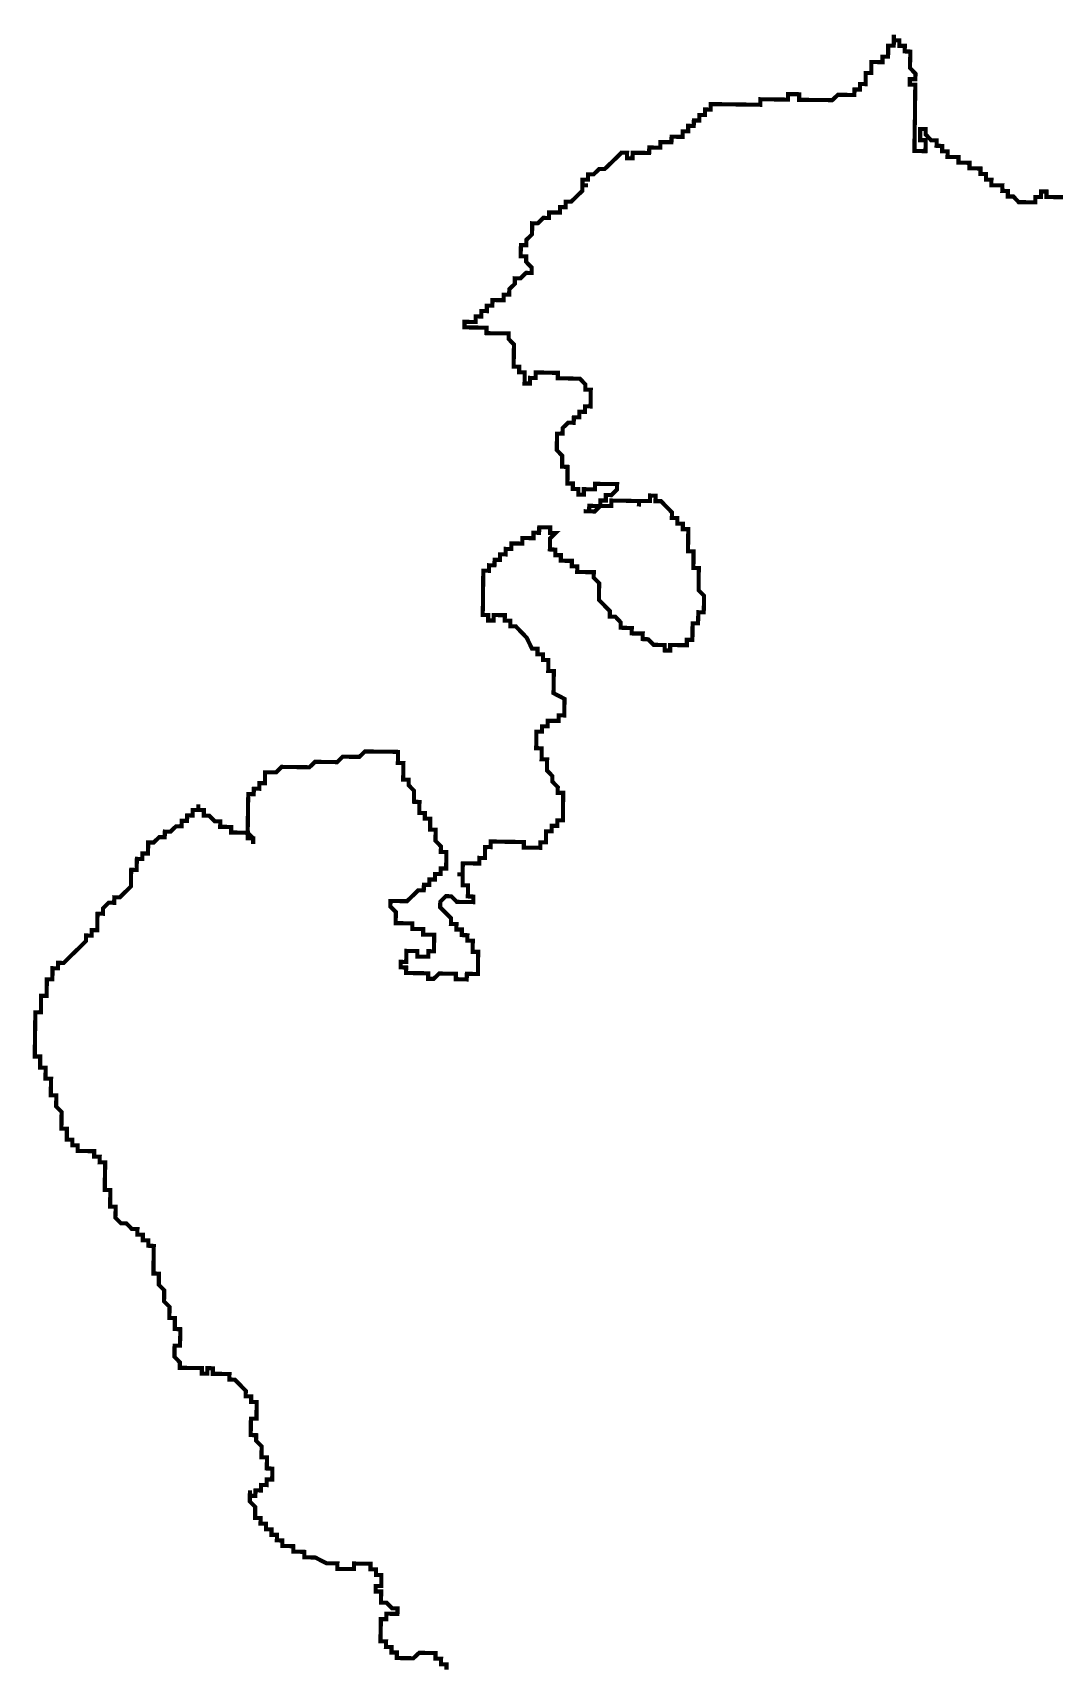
# Model space of a CAD drawing. Header units: metres. Extents: x 257673 to 289848, y 2129691 to 2228029.
# Drawn here: x 272106 to 272845, y 2160550 to 2161728 of the extents above; entities that cross this region are included whole.
import ezdxf

# ---------------------------------------------------------------- set-up
doc = ezdxf.new("R2010")
doc.units = ezdxf.units.M
doc.header["$MEASUREMENT"] = 0
doc.layers.add('HAZARDS LINE', color=1, linetype='Continuous')

msp = doc.modelspace()

# ---------------------------------------------------------------- linework, layer by layer
at = {"layer": 'HAZARDS LINE', "lineweight": 18}
msp.add_lwpolyline([(272404.4, 2160546.7, 2.98, 2.98, 0), (272404.4, 2160550.7, 2.98, 2.98, 0), (272400.4, 2160550.7, 2.98, 2.98, 0), (272400.5, 2160554.7, 2.98, 2.98, 0), (272396.5, 2160554.8, 2.98, 2.98, 0), (272396.5, 2160558.8, 2.98, 2.98, 0), (272392.6, 2160558.8, 2.98, 2.98, 0), (272388.6, 2160558.9, 2.98, 2.98, 0), (272384.6, 2160558.9, 2.98, 2.98, 0), (272380.5, 2160555, 2.98, 2.98, 0), (272376.6, 2160555.1, 2.98, 2.98, 0), (272372.6, 2160555.1, 2.98, 2.98, 0), (272368.6, 2160555.2, 2.98, 2.98, 0), (272368.6, 2160559.2, 2.98, 2.98, 0), (272364.7, 2160559.2, 2.98, 2.98, 0), (272364.7, 2160563.2, 2.98, 2.98, 0), (272360.7, 2160563.2, 2.98, 2.98, 0), (272360.8, 2160567.2, 2.98, 2.98, 0), (272356.8, 2160567.3, 2.98, 2.98, 0), (272356.8, 2160571.3, 2.98, 2.98, 0), (272356.9, 2160575.3, 2.98, 2.98, 0), (272357, 2160579.2, 2.98, 2.98, 0), (272357, 2160583.2, 2.98, 2.98, 0), (272361, 2160583.2, 2.98, 2.98, 0), (272361, 2160587.2, 2.98, 2.98, 0), (272365, 2160587.1, 2.98, 2.98, 0), (272369, 2160587.1, 2.98, 2.98, 0), (272369.1, 2160591, 2.98, 2.98, 0), (272365.1, 2160591.1, 2.98, 2.98, 0), (272361.2, 2160595.1, 2.98, 2.98, 0), (272357.2, 2160595.2, 2.98, 2.98, 0), (272357.2, 2160599.2, 2.98, 2.98, 0), (272357.3, 2160603.2, 2.98, 2.98, 0), (272353.3, 2160603.2, 2.98, 2.98, 0), (272353.3, 2160607.2, 2.98, 2.98, 0), (272357.3, 2160607.2, 2.98, 2.98, 0), (272357.4, 2160611.1, 2.98, 2.98, 0), (272357.4, 2160615.1, 2.98, 2.98, 0), (272353.5, 2160615.2, 2.98, 2.98, 0), (272353.5, 2160619.2, 2.98, 2.98, 0), (272349.5, 2160619.2, 2.98, 2.98, 0), (272349.6, 2160623.2, 2.98, 2.98, 0), (272345.6, 2160623.3, 2.98, 2.98, 0), (272341.6, 2160623.3, 2.98, 2.98, 0), (272337.6, 2160623.4, 2.98, 2.98, 0), (272337.6, 2160619.4, 2.98, 2.98, 0), (272333.6, 2160619.4, 2.98, 2.98, 0), (272329.6, 2160619.5, 2.98, 2.98, 0), (272325.6, 2160619.5, 2.98, 2.98, 0), (272325.7, 2160623.5, 2.98, 2.98, 0), (272321.7, 2160623.6, 2.98, 2.98, 0), (272317.7, 2160623.6, 2.98, 2.98, 0), (272309.8, 2160627.7, 2.98, 2.98, 0), (272305.8, 2160627.8, 2.98, 2.98, 0), (272301.8, 2160627.8, 2.98, 2.98, 0), (272301.8, 2160631.8, 2.98, 2.98, 0), (272297.9, 2160631.9, 2.98, 2.98, 0), (272293.9, 2160631.9, 2.98, 2.98, 0), (272293.9, 2160635.9, 2.98, 2.98, 0), (272289.9, 2160636, 2.98, 2.98, 0), (272286, 2160636, 2.98, 2.98, 0), (272286, 2160640, 2.98, 2.98, 0), (272282, 2160640.1, 2.98, 2.98, 0), (272282.1, 2160644.1, 2.98, 2.98, 0), (272278.1, 2160644.1, 2.98, 2.98, 0), (272278.1, 2160648.1, 2.98, 2.98, 0), (272274.2, 2160648.1, 2.98, 2.98, 0), (272274.2, 2160652.1, 2.98, 2.98, 0), (272270.2, 2160652.2, 2.98, 2.98, 0), (272270.3, 2160656.2, 2.98, 2.98, 0), (272266.3, 2160656.2, 2.98, 2.98, 0), (272266.3, 2160660.2, 2.98, 2.98, 0), (272266.4, 2160664.2, 2.98, 2.98, 0), (272262.5, 2160668.2, 2.98, 2.98, 0), (272262.5, 2160672.2, 2.98, 2.98, 0), (272262.6, 2160676.2, 2.98, 2.98, 0), (272262.5, 2160672.2, 2.98, 2.98, 0), (272266.5, 2160672.2, 2.98, 2.98, 0), (272266.6, 2160676.2, 2.98, 2.98, 0), (272270.5, 2160676.1, 2.98, 2.98, 0), (272270.6, 2160680.1, 2.98, 2.98, 0), (272274.6, 2160680, 2.98, 2.98, 0), (272274.6, 2160684, 2.98, 2.98, 0), (272278.6, 2160684, 2.98, 2.98, 0), (272278.7, 2160688, 2.98, 2.98, 0), (272278.7, 2160691.9, 2.98, 2.98, 0), (272274.7, 2160692, 2.98, 2.98, 0), (272274.8, 2160696, 2.98, 2.98, 0), (272274.9, 2160700, 2.98, 2.98, 0), (272270.9, 2160700, 2.98, 2.98, 0), (272271, 2160708, 2.98, 2.98, 0), (272267, 2160712, 2.98, 2.98, 0), (272267.1, 2160716, 2.98, 2.98, 0), (272263.1, 2160716.1, 2.98, 2.98, 0), (272263.2, 2160720.1, 2.98, 2.98, 0), (272263.2, 2160724.1, 2.98, 2.98, 0), (272263.3, 2160728, 2.98, 2.98, 0), (272267.3, 2160728, 2.98, 2.98, 0), (272267.3, 2160732, 2.98, 2.98, 0), (272267.4, 2160736, 2.98, 2.98, 0), (272267.4, 2160739.9, 2.98, 2.98, 0), (272263.4, 2160740, 2.98, 2.98, 0), (272263.5, 2160744, 2.98, 2.98, 0), (272259.5, 2160744, 2.98, 2.98, 0), (272259.6, 2160748, 2.98, 2.98, 0), (272255.6, 2160752.1, 2.98, 2.98, 0), (272251.7, 2160756.1, 2.98, 2.98, 0), (272247.7, 2160756.2, 2.98, 2.98, 0), (272247.8, 2160760.2, 2.98, 2.98, 0), (272243.8, 2160760.2, 2.98, 2.98, 0), (272239.8, 2160760.3, 2.98, 2.98, 0), (272235.8, 2160760.3, 2.98, 2.98, 0), (272235.8, 2160764.3, 2.98, 2.98, 0), (272231.9, 2160764.4, 2.98, 2.98, 0), (272231.8, 2160760.4, 2.98, 2.98, 0), (272227.8, 2160760.4, 2.98, 2.98, 0), (272227.9, 2160764.4, 2.98, 2.98, 0), (272223.9, 2160764.5, 2.98, 2.98, 0), (272219.9, 2160764.5, 2.98, 2.98, 0), (272215.9, 2160764.6, 2.98, 2.98, 0), (272211.9, 2160764.6, 2.98, 2.98, 0), (272212, 2160768.6, 2.98, 2.98, 0), (272208.1, 2160772.6, 2.98, 2.98, 0), (272208.1, 2160776.6, 2.98, 2.98, 0), (272208.2, 2160780.6, 2.98, 2.98, 0), (272212.1, 2160780.6, 2.98, 2.98, 0), (272212.2, 2160784.6, 2.98, 2.98, 0), (272212.3, 2160788.5, 2.98, 2.98, 0), (272212.3, 2160792.5, 2.98, 2.98, 0), (272208.3, 2160792.6, 2.98, 2.98, 0), (272208.4, 2160796.6, 2.98, 2.98, 0), (272208.4, 2160800.6, 2.98, 2.98, 0), (272204.4, 2160800.6, 2.98, 2.98, 0), (272204.5, 2160804.6, 2.98, 2.98, 0), (272204.6, 2160808.6, 2.98, 2.98, 0), (272200.6, 2160812.6, 2.98, 2.98, 0), (272200.7, 2160816.6, 2.98, 2.98, 0), (272200.7, 2160820.6, 2.98, 2.98, 0), (272196.8, 2160824.6, 2.98, 2.98, 0), (272196.8, 2160828.6, 2.98, 2.98, 0), (272196.9, 2160832.6, 2.98, 2.98, 0), (272192.9, 2160832.7, 2.98, 2.98, 0), (272193, 2160836.7, 2.98, 2.98, 0), (272193, 2160840.6, 2.98, 2.98, 0), (272193.1, 2160844.6, 2.98, 2.98, 0), (272193.1, 2160848.6, 2.98, 2.98, 0), (272193.2, 2160852.6, 2.98, 2.98, 0), (272189.2, 2160852.7, 2.98, 2.98, 0), (272189.2, 2160856.6, 2.98, 2.98, 0), (272185.3, 2160856.7, 2.98, 2.98, 0), (272185.3, 2160860.7, 2.98, 2.98, 0), (272181.3, 2160860.7, 2.98, 2.98, 0), (272181.4, 2160864.7, 2.98, 2.98, 0), (272177.4, 2160864.8, 2.98, 2.98, 0), (272173.5, 2160868.8, 2.98, 2.98, 0), (272169.5, 2160868.9, 2.98, 2.98, 0), (272165.5, 2160872.9, 2.98, 2.98, 0), (272165.6, 2160876.9, 2.98, 2.98, 0), (272165.7, 2160880.9, 2.98, 2.98, 0), (272161.7, 2160880.9, 2.98, 2.98, 0), (272161.7, 2160884.9, 2.98, 2.98, 0), (272161.8, 2160888.9, 2.98, 2.98, 0), (272161.8, 2160892.9, 2.98, 2.98, 0), (272157.8, 2160892.9, 2.98, 2.98, 0), (272157.9, 2160896.9, 2.98, 2.98, 0), (272157.9, 2160900.9, 2.98, 2.98, 0), (272158, 2160904.9, 2.98, 2.98, 0), (272158.1, 2160908.9, 2.98, 2.98, 0), (272158.1, 2160912.9, 2.98, 2.98, 0), (272154.1, 2160912.9, 2.98, 2.98, 0), (272154.2, 2160916.9, 2.98, 2.98, 0), (272150.2, 2160917, 2.98, 2.98, 0), (272150.2, 2160921, 2.98, 2.98, 0), (272146.3, 2160921, 2.98, 2.98, 0), (272142.3, 2160921.1, 2.98, 2.98, 0), (272138.3, 2160921.1, 2.98, 2.98, 0), (272138.3, 2160925.1, 2.98, 2.98, 0), (272134.4, 2160925.2, 2.98, 2.98, 0), (272134.4, 2160929.2, 2.98, 2.98, 0), (272130.4, 2160929.2, 2.98, 2.98, 0), (272130.5, 2160933.2, 2.98, 2.98, 0), (272130.5, 2160937.2, 2.98, 2.98, 0), (272126.5, 2160937.2, 2.98, 2.98, 0), (272126.6, 2160941.2, 2.98, 2.98, 0), (272126.6, 2160945.2, 2.98, 2.98, 0), (272126.7, 2160949.2, 2.98, 2.98, 0), (272122.8, 2160953.2, 2.98, 2.98, 0), (272122.8, 2160957.2, 2.98, 2.98, 0), (272122.9, 2160961.2, 2.98, 2.98, 0), (272118.9, 2160961.3, 2.98, 2.98, 0), (272118.9, 2160965.2, 2.98, 2.98, 0), (272119, 2160969.2, 2.98, 2.98, 0), (272119.1, 2160973.2, 2.98, 2.98, 0), (272115.1, 2160973.3, 2.98, 2.98, 0), (272115.1, 2160977.3, 2.98, 2.98, 0), (272115.2, 2160981.2, 2.98, 2.98, 0), (272111.2, 2160981.3, 2.98, 2.98, 0), (272111.2, 2160985.3, 2.98, 2.98, 0), (272111.3, 2160989.3, 2.98, 2.98, 0), (272107.3, 2160989.3, 2.98, 2.98, 0), (272107.4, 2160993.3, 2.98, 2.98, 0), (272107.4, 2160997.3, 2.98, 2.98, 0), (272107.5, 2161001.3, 2.98, 2.98, 0), (272107.5, 2161005.3, 2.98, 2.98, 0), (272107.6, 2161009.3, 2.98, 2.98, 0), (272107.6, 2161013.2, 2.98, 2.98, 0), (272107.7, 2161017.2, 2.98, 2.98, 0), (272107.7, 2161021.2, 2.98, 2.98, 0), (272111.7, 2161021.2, 2.98, 2.98, 0), (272111.8, 2161025.2, 2.98, 2.98, 0), (272111.8, 2161029.1, 2.98, 2.98, 0), (272111.9, 2161033.1, 2.98, 2.98, 0), (272115.9, 2161033.1, 2.98, 2.98, 0), (272115.9, 2161037.1, 2.98, 2.98, 0), (272116, 2161041, 2.98, 2.98, 0), (272116, 2161045, 2.98, 2.98, 0), (272120, 2161045, 2.98, 2.98, 0), (272120.1, 2161049, 2.98, 2.98, 0), (272120.1, 2161053, 2.98, 2.98, 0), (272124.1, 2161052.9, 2.98, 2.98, 0), (272124.2, 2161056.9, 2.98, 2.98, 0), (272128.2, 2161056.8, 2.98, 2.98, 0), (272132.2, 2161060.8, 2.98, 2.98, 0), (272136.2, 2161064.7, 2.98, 2.98, 0), (272140.3, 2161068.6, 2.98, 2.98, 0), (272144.3, 2161072.6, 2.98, 2.98, 0), (272144.4, 2161076.6, 2.98, 2.98, 0), (272148.3, 2161076.5, 2.98, 2.98, 0), (272148.4, 2161080.5, 2.98, 2.98, 0), (272152.4, 2161080.4, 2.98, 2.98, 0), (272152.4, 2161084.4, 2.98, 2.98, 0), (272152.5, 2161088.4, 2.98, 2.98, 0), (272152.6, 2161092.4, 2.98, 2.98, 0), (272156.5, 2161092.3, 2.98, 2.98, 0), (272156.6, 2161096.3, 2.98, 2.98, 0), (272160.6, 2161100.3, 2.98, 2.98, 0), (272164.6, 2161100.2, 2.98, 2.98, 0), (272164.7, 2161104.2, 2.98, 2.98, 0), (272168.7, 2161104.1, 2.98, 2.98, 0), (272172.7, 2161108.1, 2.98, 2.98, 0), (272176.7, 2161112, 2.98, 2.98, 0), (272176.8, 2161116, 2.98, 2.98, 0), (272176.8, 2161120, 2.98, 2.98, 0), (272176.9, 2161124, 2.98, 2.98, 0), (272180.9, 2161123.9, 2.98, 2.98, 0), (272180.9, 2161127.9, 2.98, 2.98, 0), (272181, 2161131.9, 2.98, 2.98, 0), (272185, 2161131.8, 2.98, 2.98, 0), (272185, 2161135.8, 2.98, 2.98, 0), (272189, 2161135.8, 2.98, 2.98, 0), (272189.1, 2161139.8, 2.98, 2.98, 0), (272189.1, 2161143.7, 2.98, 2.98, 0), (272193.1, 2161143.7, 2.98, 2.98, 0), (272197.1, 2161147.6, 2.98, 2.98, 0), (272201.1, 2161147.6, 2.98, 2.98, 0), (272201.2, 2161151.6, 2.98, 2.98, 0), (272205.2, 2161151.5, 2.98, 2.98, 0), (272209.2, 2161155.4, 2.98, 2.98, 0), (272213.2, 2161155.4, 2.98, 2.98, 0), (272213.3, 2161159.4, 2.98, 2.98, 0), (272217.2, 2161159.3, 2.98, 2.98, 0), (272217.3, 2161163.3, 2.98, 2.98, 0), (272221.3, 2161163.2, 2.98, 2.98, 0), (272221.3, 2161167.2, 2.98, 2.98, 0), (272225.3, 2161167.2, 2.98, 2.98, 0), (272225.4, 2161171.2, 2.98, 2.98, 0), (272225.3, 2161167.2, 2.98, 2.98, 0), (272229.3, 2161167.1, 2.98, 2.98, 0), (272229.3, 2161163.1, 2.98, 2.98, 0), (272233.2, 2161163.1, 2.98, 2.98, 0), (272237.2, 2161159, 2.98, 2.98, 0), (272241.2, 2161159, 2.98, 2.98, 0), (272241.1, 2161155, 2.98, 2.98, 0), (272245.1, 2161155, 2.98, 2.98, 0), (272249.1, 2161154.9, 2.98, 2.98, 0), (272249, 2161150.9, 2.98, 2.98, 0), (272253, 2161150.9, 2.98, 2.98, 0), (272257, 2161150.8, 2.98, 2.98, 0), (272261, 2161150.7, 2.98, 2.98, 0), (272260.9, 2161146.8, 2.98, 2.98, 0), (272264.9, 2161146.7, 2.98, 2.98, 0), (272264.9, 2161142.7, 2.98, 2.98, 0), (272264.9, 2161146.7, 2.98, 2.98, 0), (272261, 2161150.7, 2.98, 2.98, 0), (272261, 2161154.7, 2.98, 2.98, 0), (272261.1, 2161158.7, 2.98, 2.98, 0), (272261.1, 2161162.7, 2.98, 2.98, 0), (272261.2, 2161166.7, 2.98, 2.98, 0), (272261.2, 2161170.7, 2.98, 2.98, 0), (272261.3, 2161174.7, 2.98, 2.98, 0), (272261.4, 2161178.7, 2.98, 2.98, 0), (272265.3, 2161178.6, 2.98, 2.98, 0), (272265.4, 2161182.6, 2.98, 2.98, 0), (272269.4, 2161182.5, 2.98, 2.98, 0), (272269.4, 2161186.5, 2.98, 2.98, 0), (272273.4, 2161186.5, 2.98, 2.98, 0), (272273.5, 2161190.5, 2.98, 2.98, 0), (272273.5, 2161194.4, 2.98, 2.98, 0), (272277.5, 2161194.4, 2.98, 2.98, 0), (272281.5, 2161194.3, 2.98, 2.98, 0), (272285.5, 2161198.3, 2.98, 2.98, 0), (272289.5, 2161198.2, 2.98, 2.98, 0), (272293.5, 2161198.2, 2.98, 2.98, 0), (272297.5, 2161198.1, 2.98, 2.98, 0), (272301.5, 2161198.1, 2.98, 2.98, 0), (272305.5, 2161198, 2.98, 2.98, 0), (272309.5, 2161201.9, 2.98, 2.98, 0), (272313.5, 2161201.9, 2.98, 2.98, 0), (272317.5, 2161201.8, 2.98, 2.98, 0), (272321.5, 2161201.8, 2.98, 2.98, 0), (272325.5, 2161201.7, 2.98, 2.98, 0), (272329.5, 2161205.7, 2.98, 2.98, 0), (272333.5, 2161205.6, 2.98, 2.98, 0), (272337.5, 2161205.5, 2.98, 2.98, 0), (272341.5, 2161205.5, 2.98, 2.98, 0), (272345.5, 2161209.4, 2.98, 2.98, 0), (272349.5, 2161209.4, 2.98, 2.98, 0), (272353.5, 2161209.3, 2.98, 2.98, 0), (272357.5, 2161209.3, 2.98, 2.98, 0), (272361.4, 2161209.2, 2.98, 2.98, 0), (272365.4, 2161209.2, 2.98, 2.98, 0), (272369.4, 2161209.1, 2.98, 2.98, 0), (272369.4, 2161205.1, 2.98, 2.98, 0), (272369.3, 2161201.1, 2.98, 2.98, 0), (272373.3, 2161201.1, 2.98, 2.98, 0), (272373.2, 2161197.1, 2.98, 2.98, 0), (272373.2, 2161193.1, 2.98, 2.98, 0), (272373.1, 2161189.1, 2.98, 2.98, 0), (272377.1, 2161189.1, 2.98, 2.98, 0), (272377.1, 2161185.1, 2.98, 2.98, 0), (272381, 2161181, 2.98, 2.98, 0), (272380.9, 2161177, 2.98, 2.98, 0), (272380.9, 2161173.1, 2.98, 2.98, 0), (272384.9, 2161173, 2.98, 2.98, 0), (272384.8, 2161169, 2.98, 2.98, 0), (272384.8, 2161165, 2.98, 2.98, 0), (272388.8, 2161165, 2.98, 2.98, 0), (272388.7, 2161161, 2.98, 2.98, 0), (272392.7, 2161160.9, 2.98, 2.98, 0), (272392.6, 2161157, 2.98, 2.98, 0), (272392.6, 2161153, 2.98, 2.98, 0), (272396.6, 2161152.9, 2.98, 2.98, 0), (272396.5, 2161148.9, 2.98, 2.98, 0), (272396.5, 2161144.9, 2.98, 2.98, 0), (272400.4, 2161140.9, 2.98, 2.98, 0), (272400.3, 2161136.9, 2.98, 2.98, 0), (272404.3, 2161136.9, 2.98, 2.98, 0), (272404.3, 2161132.9, 2.98, 2.98, 0), (272404.2, 2161128.9, 2.98, 2.98, 0), (272404.2, 2161124.9, 2.98, 2.98, 0), (272400.2, 2161125, 2.98, 2.98, 0), (272400.1, 2161121, 2.98, 2.98, 0), (272396.1, 2161121, 2.98, 2.98, 0), (272396.1, 2161117, 2.98, 2.98, 0), (272392.1, 2161117.1, 2.98, 2.98, 0), (272392, 2161113.1, 2.98, 2.98, 0), (272388.1, 2161113.2, 2.98, 2.98, 0), (272388, 2161109.2, 2.98, 2.98, 0), (272384, 2161109.2, 2.98, 2.98, 0), (272380, 2161105.3, 2.98, 2.98, 0), (272375.9, 2161101.4, 2.98, 2.98, 0), (272371.9, 2161101.4, 2.98, 2.98, 0), (272368, 2161101.5, 2.98, 2.98, 0), (272364, 2161101.5, 2.98, 2.98, 0), (272363.9, 2161097.5, 2.98, 2.98, 0), (272367.9, 2161093.5, 2.98, 2.98, 0), (272367.8, 2161089.5, 2.98, 2.98, 0), (272367.7, 2161085.5, 2.98, 2.98, 0), (272371.7, 2161085.5, 2.98, 2.98, 0), (272375.7, 2161085.4, 2.98, 2.98, 0), (272379.7, 2161085.4, 2.98, 2.98, 0), (272379.7, 2161081.4, 2.98, 2.98, 0), (272383.6, 2161081.3, 2.98, 2.98, 0), (272387.6, 2161081.3, 2.98, 2.98, 0), (272387.6, 2161077.3, 2.98, 2.98, 0), (272391.6, 2161077.2, 2.98, 2.98, 0), (272395.5, 2161077.2, 2.98, 2.98, 0), (272395.5, 2161073.2, 2.98, 2.98, 0), (272395.4, 2161069.2, 2.98, 2.98, 0), (272395.4, 2161065.2, 2.98, 2.98, 0), (272391.4, 2161065.3, 2.98, 2.98, 0), (272391.3, 2161061.3, 2.98, 2.98, 0), (272387.4, 2161061.3, 2.98, 2.98, 0), (272391.3, 2161061.3, 2.98, 2.98, 0), (272387.4, 2161061.3, 2.98, 2.98, 0), (272383.4, 2161061.4, 2.98, 2.98, 0), (272383.4, 2161065.4, 2.98, 2.98, 0), (272379.4, 2161065.4, 2.98, 2.98, 0), (272375.5, 2161065.5, 2.98, 2.98, 0), (272375.4, 2161061.5, 2.98, 2.98, 0), (272375.3, 2161057.5, 2.98, 2.98, 0), (272371.4, 2161057.6, 2.98, 2.98, 0), (272371.3, 2161053.6, 2.98, 2.98, 0), (272375.3, 2161053.5, 2.98, 2.98, 0), (272375.2, 2161049.5, 2.98, 2.98, 0), (272379.2, 2161049.5, 2.98, 2.98, 0), (272383.2, 2161049.4, 2.98, 2.98, 0), (272387.2, 2161049.4, 2.98, 2.98, 0), (272391.2, 2161049.3, 2.98, 2.98, 0), (272391.1, 2161045.3, 2.98, 2.98, 0), (272395.1, 2161045.3, 2.98, 2.98, 0), (272399.2, 2161049.2, 2.98, 2.98, 0), (272403.1, 2161049.1, 2.98, 2.98, 0), (272407.1, 2161049.1, 2.98, 2.98, 0), (272411.1, 2161049, 2.98, 2.98, 0), (272411.1, 2161045.1, 2.98, 2.98, 0), (272415, 2161045, 2.98, 2.98, 0), (272419, 2161044.9, 2.98, 2.98, 0), (272419.1, 2161048.9, 2.98, 2.98, 0), (272423.1, 2161048.9, 2.98, 2.98, 0), (272427.1, 2161048.8, 2.98, 2.98, 0), (272427.1, 2161052.8, 2.98, 2.98, 0), (272427.2, 2161056.8, 2.98, 2.98, 0), (272427.2, 2161060.8, 2.98, 2.98, 0), (272427.3, 2161064.8, 2.98, 2.98, 0), (272423.3, 2161064.8, 2.98, 2.98, 0), (272423.3, 2161068.8, 2.98, 2.98, 0), (272423.4, 2161072.8, 2.98, 2.98, 0), (272419.4, 2161072.9, 2.98, 2.98, 0), (272419.5, 2161076.8, 2.98, 2.98, 0), (272415.5, 2161076.9, 2.98, 2.98, 0), (272415.5, 2161080.9, 2.98, 2.98, 0), (272411.5, 2161080.9, 2.98, 2.98, 0), (272411.6, 2161084.9, 2.98, 2.98, 0), (272407.6, 2161085, 2.98, 2.98, 0), (272407.7, 2161089, 2.98, 2.98, 0), (272403.7, 2161093, 2.98, 2.98, 0), (272399.8, 2161097, 2.98, 2.98, 0), (272399.9, 2161101, 2.98, 2.98, 0), (272403.9, 2161105, 2.98, 2.98, 0), (272407.9, 2161104.9, 2.98, 2.98, 0), (272411.8, 2161100.9, 2.98, 2.98, 0), (272415.8, 2161100.8, 2.98, 2.98, 0), (272419.8, 2161100.8, 2.98, 2.98, 0), (272423.8, 2161100.7, 2.98, 2.98, 0), (272423.8, 2161104.7, 2.98, 2.98, 0), (272419.8, 2161104.8, 2.98, 2.98, 0), (272419.9, 2161108.7, 2.98, 2.98, 0), (272419.9, 2161112.7, 2.98, 2.98, 0), (272416, 2161112.8, 2.98, 2.98, 0), (272416, 2161116.8, 2.98, 2.98, 0), (272416.1, 2161120.8, 2.98, 2.98, 0), (272412.1, 2161120.8, 2.98, 2.98, 0), (272416.1, 2161120.8, 2.98, 2.98, 0), (272416.1, 2161124.7, 2.98, 2.98, 0), (272416.2, 2161128.7, 2.98, 2.98, 0), (272420.2, 2161128.7, 2.98, 2.98, 0), (272424.1, 2161128.6, 2.98, 2.98, 0), (272428.1, 2161128.6, 2.98, 2.98, 0), (272428.2, 2161132.6, 2.98, 2.98, 0), (272432.2, 2161132.5, 2.98, 2.98, 0), (272432.2, 2161136.5, 2.98, 2.98, 0), (272432.3, 2161140.5, 2.98, 2.98, 0), (272436.3, 2161140.4, 2.98, 2.98, 0), (272436.3, 2161144.4, 2.98, 2.98, 0), (272440.3, 2161144.4, 2.98, 2.98, 0), (272444.3, 2161144.3, 2.98, 2.98, 0), (272448.3, 2161144.2, 2.98, 2.98, 0), (272452.3, 2161144.2, 2.98, 2.98, 0), (272456.2, 2161144.1, 2.98, 2.98, 0), (272460.2, 2161144.1, 2.98, 2.98, 0), (272460.2, 2161140.1, 2.98, 2.98, 0), (272464.2, 2161140, 2.98, 2.98, 0), (272468.2, 2161140, 2.98, 2.98, 0), (272472.1, 2161139.9, 2.98, 2.98, 0), (272472.2, 2161143.9, 2.98, 2.98, 0), (272476.2, 2161143.9, 2.98, 2.98, 0), (272476.2, 2161147.9, 2.98, 2.98, 0), (272476.3, 2161151.8, 2.98, 2.98, 0), (272480.3, 2161151.8, 2.98, 2.98, 0), (272480.3, 2161155.8, 2.98, 2.98, 0), (272484.3, 2161155.7, 2.98, 2.98, 0), (272484.4, 2161159.7, 2.98, 2.98, 0), (272488.4, 2161159.7, 2.98, 2.98, 0), (272488.4, 2161163.6, 2.98, 2.98, 0), (272488.5, 2161167.6, 2.98, 2.98, 0), (272488.5, 2161171.6, 2.98, 2.98, 0), (272488.6, 2161175.6, 2.98, 2.98, 0), (272488.6, 2161179.6, 2.98, 2.98, 0), (272484.6, 2161179.6, 2.98, 2.98, 0), (272484.7, 2161183.6, 2.98, 2.98, 0), (272480.8, 2161187.7, 2.98, 2.98, 0), (272480.8, 2161191.7, 2.98, 2.98, 0), (272476.9, 2161195.7, 2.98, 2.98, 0), (272476.9, 2161199.7, 2.98, 2.98, 0), (272477, 2161203.7, 2.98, 2.98, 0), (272473, 2161203.7, 2.98, 2.98, 0), (272473.1, 2161207.7, 2.98, 2.98, 0), (272473.1, 2161211.7, 2.98, 2.98, 0), (272469.1, 2161211.8, 2.98, 2.98, 0), (272469.2, 2161215.7, 2.98, 2.98, 0), (272469.2, 2161219.7, 2.98, 2.98, 0), (272469.3, 2161223.7, 2.98, 2.98, 0), (272473.3, 2161223.7, 2.98, 2.98, 0), (272473.3, 2161227.6, 2.98, 2.98, 0), (272477.3, 2161227.6, 2.98, 2.98, 0), (272477.4, 2161231.6, 2.98, 2.98, 0), (272481.3, 2161231.5, 2.98, 2.98, 0), (272485.3, 2161231.5, 2.98, 2.98, 0), (272485.4, 2161235.5, 2.98, 2.98, 0), (272489.4, 2161235.4, 2.98, 2.98, 0), (272489.4, 2161239.4, 2.98, 2.98, 0), (272489.5, 2161243.4, 2.98, 2.98, 0), (272489.5, 2161247.4, 2.98, 2.98, 0), (272481.6, 2161251.5, 2.98, 2.98, 0), (272481.7, 2161255.4, 2.98, 2.98, 0), (272481.7, 2161259.4, 2.98, 2.98, 0), (272481.8, 2161263.4, 2.98, 2.98, 0), (272481.8, 2161267.4, 2.98, 2.98, 0), (272477.8, 2161267.5, 2.98, 2.98, 0), (272477.9, 2161271.4, 2.98, 2.98, 0), (272477.9, 2161275.4, 2.98, 2.98, 0), (272474, 2161275.5, 2.98, 2.98, 0), (272474, 2161279.5, 2.98, 2.98, 0), (272470, 2161279.5, 2.98, 2.98, 0), (272470.1, 2161283.5, 2.98, 2.98, 0), (272466.1, 2161283.6, 2.98, 2.98, 0), (272462.2, 2161291.6, 2.98, 2.98, 0), (272458.3, 2161295.6, 2.98, 2.98, 0), (272454.4, 2161299.7, 2.98, 2.98, 0), (272450.4, 2161299.7, 2.98, 2.98, 0), (272450.4, 2161303.7, 2.98, 2.98, 0), (272446.4, 2161303.8, 2.98, 2.98, 0), (272446.5, 2161307.8, 2.98, 2.98, 0), (272442.5, 2161307.8, 2.98, 2.98, 0), (272438.5, 2161307.9, 2.98, 2.98, 0), (272438.5, 2161303.9, 2.98, 2.98, 0), (272434.5, 2161303.9, 2.98, 2.98, 0), (272434.5, 2161307.9, 2.98, 2.98, 0), (272430.5, 2161308, 2.98, 2.98, 0), (272430.6, 2161312, 2.98, 2.98, 0), (272430.7, 2161315.9, 2.98, 2.98, 0), (272430.7, 2161319.9, 2.98, 2.98, 0), (272430.8, 2161323.9, 2.98, 2.98, 0), (272430.8, 2161327.9, 2.98, 2.98, 0), (272430.9, 2161331.9, 2.98, 2.98, 0), (272430.9, 2161335.9, 2.98, 2.98, 0), (272431, 2161339.9, 2.98, 2.98, 0), (272435, 2161339.8, 2.98, 2.98, 0), (272435, 2161343.8, 2.98, 2.98, 0), (272439, 2161343.7, 2.98, 2.98, 0), (272439.1, 2161347.7, 2.98, 2.98, 0), (272443, 2161347.7, 2.98, 2.98, 0), (272443.1, 2161351.7, 2.98, 2.98, 0), (272447.1, 2161351.6, 2.98, 2.98, 0), (272447.1, 2161355.6, 2.98, 2.98, 0), (272451.1, 2161355.5, 2.98, 2.98, 0), (272451.2, 2161359.5, 2.98, 2.98, 0), (272455.2, 2161359.5, 2.98, 2.98, 0), (272459.1, 2161359.4, 2.98, 2.98, 0), (272459.2, 2161363.4, 2.98, 2.98, 0), (272463.2, 2161363.4, 2.98, 2.98, 0), (272467.2, 2161363.3, 2.98, 2.98, 0), (272467.2, 2161367.3, 2.98, 2.98, 0), (272471.2, 2161367.2, 2.98, 2.98, 0), (272471.3, 2161371.2, 2.98, 2.98, 0), (272475.2, 2161371.2, 2.98, 2.98, 0), (272479.2, 2161371.1, 2.98, 2.98, 0), (272479.2, 2161367.1, 2.98, 2.98, 0), (272483.2, 2161367.1, 2.98, 2.98, 0), (272479.1, 2161363.1, 2.98, 2.98, 0), (272479.1, 2161359.2, 2.98, 2.98, 0), (272479, 2161355.2, 2.98, 2.98, 0), (272483, 2161355.1, 2.98, 2.98, 0), (272483, 2161351.1, 2.98, 2.98, 0), (272486.9, 2161351.1, 2.98, 2.98, 0), (272486.9, 2161347.1, 2.98, 2.98, 0), (272490.9, 2161347, 2.98, 2.98, 0), (272494.9, 2161347, 2.98, 2.98, 0), (272494.8, 2161343, 2.98, 2.98, 0), (272498.8, 2161342.9, 2.98, 2.98, 0), (272498.7, 2161339, 2.98, 2.98, 0), (272502.7, 2161338.9, 2.98, 2.98, 0), (272506.7, 2161338.8, 2.98, 2.98, 0), (272510.7, 2161338.8, 2.98, 2.98, 0), (272510.6, 2161334.8, 2.98, 2.98, 0), (272514.6, 2161330.8, 2.98, 2.98, 0), (272514.5, 2161326.8, 2.98, 2.98, 0), (272514.5, 2161322.8, 2.98, 2.98, 0), (272514.4, 2161318.8, 2.98, 2.98, 0), (272518.3, 2161314.8, 2.98, 2.98, 0), (272522.3, 2161310.7, 2.98, 2.98, 0), (272522.2, 2161306.7, 2.98, 2.98, 0), (272526.2, 2161306.7, 2.98, 2.98, 0), (272530.1, 2161302.6, 2.98, 2.98, 0), (272530.1, 2161298.7, 2.98, 2.98, 0), (272534.1, 2161298.6, 2.98, 2.98, 0), (272538.1, 2161298.5, 2.98, 2.98, 0), (272538, 2161294.6, 2.98, 2.98, 0), (272542, 2161294.5, 2.98, 2.98, 0), (272546, 2161294.5, 2.98, 2.98, 0), (272545.9, 2161290.5, 2.98, 2.98, 0), (272549.9, 2161290.4, 2.98, 2.98, 0), (272553.8, 2161286.4, 2.98, 2.98, 0), (272557.8, 2161286.3, 2.98, 2.98, 0), (272561.8, 2161286.3, 2.98, 2.98, 0), (272561.8, 2161282.3, 2.98, 2.98, 0), (272565.8, 2161282.2, 2.98, 2.98, 0), (272565.8, 2161286.2, 2.98, 2.98, 0), (272569.8, 2161286.2, 2.98, 2.98, 0), (272573.8, 2161286.1, 2.98, 2.98, 0), (272577.8, 2161286.1, 2.98, 2.98, 0), (272577.8, 2161290, 2.98, 2.98, 0), (272581.8, 2161290, 2.98, 2.98, 0), (272581.9, 2161294, 2.98, 2.98, 0), (272581.9, 2161298, 2.98, 2.98, 0), (272582, 2161301.9, 2.98, 2.98, 0), (272585.9, 2161301.9, 2.98, 2.98, 0), (272586, 2161305.9, 2.98, 2.98, 0), (272586.1, 2161309.9, 2.98, 2.98, 0), (272590, 2161309.8, 2.98, 2.98, 0), (272590.1, 2161313.8, 2.98, 2.98, 0), (272590.2, 2161317.8, 2.98, 2.98, 0), (272590.2, 2161321.8, 2.98, 2.98, 0), (272586.3, 2161325.8, 2.98, 2.98, 0), (272586.3, 2161329.8, 2.98, 2.98, 0), (272586.4, 2161333.8, 2.98, 2.98, 0), (272586.4, 2161337.8, 2.98, 2.98, 0), (272586.5, 2161341.8, 2.98, 2.98, 0), (272582.5, 2161341.8, 2.98, 2.98, 0), (272582.6, 2161345.8, 2.98, 2.98, 0), (272582.6, 2161349.8, 2.98, 2.98, 0), (272582.7, 2161353.8, 2.98, 2.98, 0), (272578.7, 2161353.8, 2.98, 2.98, 0), (272578.7, 2161357.8, 2.98, 2.98, 0), (272578.8, 2161361.8, 2.98, 2.98, 0), (272578.8, 2161365.8, 2.98, 2.98, 0), (272578.9, 2161369.8, 2.98, 2.98, 0), (272574.9, 2161369.8, 2.98, 2.98, 0), (272575, 2161373.8, 2.98, 2.98, 0), (272571, 2161373.9, 2.98, 2.98, 0), (272571, 2161377.9, 2.98, 2.98, 0), (272567, 2161377.9, 2.98, 2.98, 0), (272567.1, 2161381.9, 2.98, 2.98, 0), (272563.2, 2161385.9, 2.98, 2.98, 0), (272559.2, 2161390, 2.98, 2.98, 0), (272555.2, 2161390, 2.98, 2.98, 0), (272555.3, 2161394, 2.98, 2.98, 0), (272551.3, 2161394.1, 2.98, 2.98, 0), (272551.3, 2161390.1, 2.98, 2.98, 0), (272547.3, 2161390.1, 2.98, 2.98, 0), (272543.3, 2161390.2, 2.98, 2.98, 0), (272543.2, 2161386.2, 2.98, 2.98, 0), (272543.3, 2161390.2, 2.98, 2.98, 0), (272539.3, 2161390.2, 2.98, 2.98, 0), (272535.3, 2161390.3, 2.98, 2.98, 0), (272531.3, 2161390.4, 2.98, 2.98, 0), (272527.3, 2161390.4, 2.98, 2.98, 0), (272523.4, 2161390.5, 2.98, 2.98, 0), (272523.3, 2161386.5, 2.98, 2.98, 0), (272519.3, 2161386.5, 2.98, 2.98, 0), (272515.3, 2161386.6, 2.98, 2.98, 0), (272511.3, 2161382.6, 2.98, 2.98, 0), (272507.3, 2161382.7, 2.98, 2.98, 0), (272503.3, 2161382.8, 2.98, 2.98, 0), (272507.3, 2161382.7, 2.98, 2.98, 0), (272507.4, 2161386.7, 2.98, 2.98, 0), (272511.3, 2161386.6, 2.98, 2.98, 0), (272515.3, 2161386.6, 2.98, 2.98, 0), (272515.4, 2161390.6, 2.98, 2.98, 0), (272519.4, 2161390.5, 2.98, 2.98, 0), (272519.4, 2161394.5, 2.98, 2.98, 0), (272523.4, 2161394.4, 2.98, 2.98, 0), (272527.4, 2161398.4, 2.98, 2.98, 0), (272527.5, 2161402.4, 2.98, 2.98, 0), (272523.5, 2161402.4, 2.98, 2.98, 0), (272519.5, 2161402.5, 2.98, 2.98, 0), (272515.5, 2161402.5, 2.98, 2.98, 0), (272511.6, 2161402.6, 2.98, 2.98, 0), (272511.5, 2161398.6, 2.98, 2.98, 0), (272507.5, 2161398.6, 2.98, 2.98, 0), (272503.5, 2161398.7, 2.98, 2.98, 0), (272503.5, 2161394.7, 2.98, 2.98, 0), (272499.5, 2161394.8, 2.98, 2.98, 0), (272499.5, 2161398.8, 2.98, 2.98, 0), (272495.6, 2161398.8, 2.98, 2.98, 0), (272495.6, 2161402.8, 2.98, 2.98, 0), (272491.6, 2161402.8, 2.98, 2.98, 0), (272491.7, 2161406.8, 2.98, 2.98, 0), (272491.7, 2161410.8, 2.98, 2.98, 0), (272491.8, 2161414.8, 2.98, 2.98, 0), (272487.8, 2161414.9, 2.98, 2.98, 0), (272487.9, 2161418.8, 2.98, 2.98, 0), (272487.9, 2161422.8, 2.98, 2.98, 0), (272484, 2161426.9, 2.98, 2.98, 0), (272484, 2161430.9, 2.98, 2.98, 0), (272484.1, 2161434.8, 2.98, 2.98, 0), (272484.1, 2161438.8, 2.98, 2.98, 0), (272488.1, 2161438.8, 2.98, 2.98, 0), (272488.2, 2161442.8, 2.98, 2.98, 0), (272492.2, 2161446.7, 2.98, 2.98, 0), (272496.2, 2161446.6, 2.98, 2.98, 0), (272496.3, 2161450.6, 2.98, 2.98, 0), (272500.2, 2161450.6, 2.98, 2.98, 0), (272500.3, 2161454.6, 2.98, 2.98, 0), (272504.3, 2161454.5, 2.98, 2.98, 0), (272504.3, 2161458.5, 2.98, 2.98, 0), (272508.3, 2161458.4, 2.98, 2.98, 0), (272508.4, 2161462.4, 2.98, 2.98, 0), (272508.4, 2161466.4, 2.98, 2.98, 0), (272508.5, 2161470.4, 2.98, 2.98, 0), (272504.5, 2161470.5, 2.98, 2.98, 0), (272504.5, 2161474.4, 2.98, 2.98, 0), (272500.6, 2161478.5, 2.98, 2.98, 0), (272496.6, 2161478.5, 2.98, 2.98, 0), (272492.6, 2161478.6, 2.98, 2.98, 0), (272488.7, 2161478.7, 2.98, 2.98, 0), (272484.7, 2161478.7, 2.98, 2.98, 0), (272484.7, 2161482.7, 2.98, 2.98, 0), (272480.7, 2161482.7, 2.98, 2.98, 0), (272476.8, 2161482.8, 2.98, 2.98, 0), (272472.8, 2161482.9, 2.98, 2.98, 0), (272468.8, 2161482.9, 2.98, 2.98, 0), (272468.7, 2161478.9, 2.98, 2.98, 0), (272464.7, 2161479, 2.98, 2.98, 0), (272464.7, 2161475, 2.98, 2.98, 0), (272460.7, 2161475, 2.98, 2.98, 0), (272460.8, 2161479, 2.98, 2.98, 0), (272460.8, 2161483, 2.98, 2.98, 0), (272456.8, 2161483.1, 2.98, 2.98, 0), (272456.9, 2161487.1, 2.98, 2.98, 0), (272452.9, 2161487.1, 2.98, 2.98, 0), (272452.9, 2161491.1, 2.98, 2.98, 0), (272453, 2161495.1, 2.98, 2.98, 0), (272453, 2161499.1, 2.98, 2.98, 0), (272453.1, 2161503.1, 2.98, 2.98, 0), (272449.2, 2161507.1, 2.98, 2.98, 0), (272449.2, 2161511.1, 2.98, 2.98, 0), (272445.2, 2161511.1, 2.98, 2.98, 0), (272441.2, 2161511.2, 2.98, 2.98, 0), (272437.3, 2161511.2, 2.98, 2.98, 0), (272433.3, 2161511.3, 2.98, 2.98, 0), (272433.3, 2161515.3, 2.98, 2.98, 0), (272429.3, 2161515.3, 2.98, 2.98, 0), (272421.4, 2161515.4, 2.98, 2.98, 0), (272417.4, 2161515.5, 2.98, 2.98, 0), (272417.4, 2161519.5, 2.98, 2.98, 0), (272421.4, 2161519.4, 2.98, 2.98, 0), (272425.4, 2161519.4, 2.98, 2.98, 0), (272425.5, 2161523.4, 2.98, 2.98, 0), (272429.5, 2161523.3, 2.98, 2.98, 0), (272429.5, 2161527.3, 2.98, 2.98, 0), (272433.5, 2161527.2, 2.98, 2.98, 0), (272433.5, 2161531.2, 2.98, 2.98, 0), (272437.5, 2161531.2, 2.98, 2.98, 0), (272437.6, 2161535.2, 2.98, 2.98, 0), (272441.6, 2161535.1, 2.98, 2.98, 0), (272445.6, 2161535.1, 2.98, 2.98, 0), (272445.6, 2161539, 2.98, 2.98, 0), (272449.6, 2161539, 2.98, 2.98, 0), (272449.7, 2161543, 2.98, 2.98, 0), (272453.7, 2161546.9, 2.98, 2.98, 0), (272453.7, 2161550.9, 2.98, 2.98, 0), (272457.7, 2161550.8, 2.98, 2.98, 0), (272461.8, 2161554.8, 2.98, 2.98, 0), (272465.8, 2161554.7, 2.98, 2.98, 0), (272465.8, 2161558.7, 2.98, 2.98, 0), (272461.9, 2161562.7, 2.98, 2.98, 0), (272461.9, 2161566.7, 2.98, 2.98, 0), (272457.9, 2161566.8, 2.98, 2.98, 0), (272458, 2161570.8, 2.98, 2.98, 0), (272458.1, 2161574.8, 2.98, 2.98, 0), (272462, 2161574.7, 2.98, 2.98, 0), (272462.1, 2161578.7, 2.98, 2.98, 0), (272466.1, 2161582.6, 2.98, 2.98, 0), (272466.2, 2161586.6, 2.98, 2.98, 0), (272466.2, 2161590.6, 2.98, 2.98, 0), (272470.2, 2161590.5, 2.98, 2.98, 0), (272474.3, 2161594.5, 2.98, 2.98, 0), (272478.3, 2161594.4, 2.98, 2.98, 0), (272478.3, 2161598.4, 2.98, 2.98, 0), (272482.3, 2161598.4, 2.98, 2.98, 0), (272486.3, 2161598.3, 2.98, 2.98, 0), (272486.3, 2161602.3, 2.98, 2.98, 0), (272490.3, 2161602.2, 2.98, 2.98, 0), (272490.4, 2161606.2, 2.98, 2.98, 0), (272494.4, 2161606.2, 2.98, 2.98, 0), (272502.4, 2161614, 2.98, 2.98, 0), (272502.5, 2161618, 2.98, 2.98, 0), (272506.5, 2161618, 2.98, 2.98, 0), (272502.5, 2161618, 2.98, 2.98, 0), (272502.5, 2161622, 2.98, 2.98, 0), (272506.5, 2161622, 2.98, 2.98, 0), (272506.6, 2161625.9, 2.98, 2.98, 0), (272510.6, 2161625.9, 2.98, 2.98, 0), (272514.6, 2161629.8, 2.98, 2.98, 0), (272518.6, 2161629.8, 2.98, 2.98, 0), (272526.7, 2161637.6, 2.98, 2.98, 0), (272530.7, 2161641.6, 2.98, 2.98, 0), (272534.7, 2161641.5, 2.98, 2.98, 0), (272534.6, 2161637.5, 2.98, 2.98, 0), (272538.6, 2161637.5, 2.98, 2.98, 0), (272538.7, 2161641.5, 2.98, 2.98, 0), (272542.7, 2161641.4, 2.98, 2.98, 0), (272546.7, 2161641.4, 2.98, 2.98, 0), (272550.6, 2161641.3, 2.98, 2.98, 0), (272550.7, 2161645.3, 2.98, 2.98, 0), (272554.7, 2161645.2, 2.98, 2.98, 0), (272558.7, 2161645.2, 2.98, 2.98, 0), (272558.7, 2161649.2, 2.98, 2.98, 0), (272562.7, 2161649.1, 2.98, 2.98, 0), (272566.7, 2161649.1, 2.98, 2.98, 0), (272566.8, 2161653.1, 2.98, 2.98, 0), (272570.7, 2161653, 2.98, 2.98, 0), (272574.7, 2161652.9, 2.98, 2.98, 0), (272574.8, 2161656.9, 2.98, 2.98, 0), (272578.8, 2161656.9, 2.98, 2.98, 0), (272578.8, 2161660.9, 2.98, 2.98, 0), (272582.8, 2161660.8, 2.98, 2.98, 0), (272582.9, 2161664.8, 2.98, 2.98, 0), (272586.8, 2161664.7, 2.98, 2.98, 0), (272586.9, 2161668.7, 2.98, 2.98, 0), (272590.9, 2161668.7, 2.98, 2.98, 0), (272590.9, 2161672.7, 2.98, 2.98, 0), (272594.9, 2161672.6, 2.98, 2.98, 0), (272595, 2161676.6, 2.98, 2.98, 0), (272599, 2161676.5, 2.98, 2.98, 0), (272602.9, 2161676.5, 2.98, 2.98, 0), (272606.9, 2161676.4, 2.98, 2.98, 0), (272610.9, 2161676.4, 2.98, 2.98, 0), (272614.9, 2161676.3, 2.98, 2.98, 0), (272618.9, 2161676.3, 2.98, 2.98, 0), (272622.9, 2161676.2, 2.98, 2.98, 0), (272626.9, 2161676.2, 2.98, 2.98, 0), (272630.9, 2161676.1, 2.98, 2.98, 0), (272630.9, 2161680.1, 2.98, 2.98, 0), (272634.9, 2161680, 2.98, 2.98, 0), (272638.9, 2161680, 2.98, 2.98, 0), (272642.9, 2161679.9, 2.98, 2.98, 0), (272646.8, 2161679.9, 2.98, 2.98, 0), (272650.8, 2161679.8, 2.98, 2.98, 0), (272650.9, 2161683.8, 2.98, 2.98, 0), (272654.9, 2161683.8, 2.98, 2.98, 0), (272658.9, 2161683.7, 2.98, 2.98, 0), (272658.8, 2161679.7, 2.98, 2.98, 0), (272662.8, 2161679.7, 2.98, 2.98, 0), (272666.8, 2161679.6, 2.98, 2.98, 0), (272670.8, 2161679.6, 2.98, 2.98, 0), (272674.8, 2161679.5, 2.98, 2.98, 0), (272678.7, 2161679.5, 2.98, 2.98, 0), (272682.7, 2161679.4, 2.98, 2.98, 0), (272686.8, 2161683.3, 2.98, 2.98, 0), (272690.8, 2161683.3, 2.98, 2.98, 0), (272694.7, 2161683.2, 2.98, 2.98, 0), (272698.7, 2161683.2, 2.98, 2.98, 0), (272698.8, 2161687.2, 2.98, 2.98, 0), (272702.8, 2161687.1, 2.98, 2.98, 0), (272702.8, 2161691.1, 2.98, 2.98, 0), (272706.8, 2161691, 2.98, 2.98, 0), (272706.9, 2161695, 2.98, 2.98, 0), (272706.9, 2161699, 2.98, 2.98, 0), (272710.9, 2161699, 2.98, 2.98, 0), (272710.9, 2161702.9, 2.98, 2.98, 0), (272711, 2161706.9, 2.98, 2.98, 0), (272715, 2161706.9, 2.98, 2.98, 0), (272719, 2161706.8, 2.98, 2.98, 0), (272719, 2161710.8, 2.98, 2.98, 0), (272723, 2161710.8, 2.98, 2.98, 0), (272723.1, 2161714.7, 2.98, 2.98, 0), (272723.1, 2161718.7, 2.98, 2.98, 0), (272727.1, 2161718.7, 2.98, 2.98, 0), (272727.2, 2161722.7, 2.98, 2.98, 0), (272727.2, 2161726.7, 2.98, 2.98, 0), (272727.2, 2161722.7, 2.98, 2.98, 0), (272731.1, 2161722.6, 2.98, 2.98, 0), (272731.1, 2161718.6, 2.98, 2.98, 0), (272735.1, 2161718.6, 2.98, 2.98, 0), (272735, 2161714.6, 2.98, 2.98, 0), (272739, 2161714.5, 2.98, 2.98, 0), (272739, 2161710.5, 2.98, 2.98, 0), (272738.9, 2161706.6, 2.98, 2.98, 0), (272738.9, 2161702.6, 2.98, 2.98, 0), (272742.8, 2161698.5, 2.98, 2.98, 0), (272742.7, 2161694.5, 2.98, 2.98, 0), (272738.7, 2161694.6, 2.98, 2.98, 0), (272738.7, 2161690.6, 2.98, 2.98, 0), (272742.7, 2161690.6, 2.98, 2.98, 0), (272742.6, 2161686.6, 2.98, 2.98, 0), (272742.6, 2161682.6, 2.98, 2.98, 0), (272742.5, 2161678.6, 2.98, 2.98, 0), (272742.5, 2161674.6, 2.98, 2.98, 0), (272742.4, 2161670.6, 2.98, 2.98, 0), (272742.4, 2161666.6, 2.98, 2.98, 0), (272742.3, 2161662.7, 2.98, 2.98, 0), (272742.2, 2161658.7, 2.98, 2.98, 0), (272742.2, 2161654.7, 2.98, 2.98, 0), (272742.1, 2161650.7, 2.98, 2.98, 0), (272742.1, 2161646.7, 2.98, 2.98, 0), (272742, 2161642.7, 2.98, 2.98, 0), (272746, 2161642.7, 2.98, 2.98, 0), (272750, 2161642.6, 2.98, 2.98, 0), (272750.1, 2161646.6, 2.98, 2.98, 0), (272750.1, 2161650.6, 2.98, 2.98, 0), (272746.1, 2161650.6, 2.98, 2.98, 0), (272746.2, 2161654.6, 2.98, 2.98, 0), (272746.2, 2161658.6, 2.98, 2.98, 0), (272750.2, 2161658.6, 2.98, 2.98, 0), (272750.2, 2161654.6, 2.98, 2.98, 0), (272754.1, 2161650.5, 2.98, 2.98, 0), (272758.1, 2161650.5, 2.98, 2.98, 0), (272758, 2161646.5, 2.98, 2.98, 0), (272762, 2161646.4, 2.98, 2.98, 0), (272762, 2161642.5, 2.98, 2.98, 0), (272766, 2161642.4, 2.98, 2.98, 0), (272765.9, 2161638.4, 2.98, 2.98, 0), (272769.9, 2161638.4, 2.98, 2.98, 0), (272773.9, 2161638.3, 2.98, 2.98, 0), (272773.8, 2161634.3, 2.98, 2.98, 0), (272777.8, 2161634.3, 2.98, 2.98, 0), (272781.8, 2161634.2, 2.98, 2.98, 0), (272781.7, 2161630.2, 2.98, 2.98, 0), (272785.7, 2161630.2, 2.98, 2.98, 0), (272789.7, 2161630.1, 2.98, 2.98, 0), (272789.7, 2161626.1, 2.98, 2.98, 0), (272793.6, 2161626.1, 2.98, 2.98, 0), (272793.6, 2161622.1, 2.98, 2.98, 0), (272797.6, 2161622, 2.98, 2.98, 0), (272797.5, 2161618, 2.98, 2.98, 0), (272801.5, 2161618, 2.98, 2.98, 0), (272805.5, 2161617.9, 2.98, 2.98, 0), (272805.4, 2161614, 2.98, 2.98, 0), (272809.4, 2161613.9, 2.98, 2.98, 0), (272809.4, 2161609.9, 2.98, 2.98, 0), (272813.4, 2161609.9, 2.98, 2.98, 0), (272817.3, 2161605.8, 2.98, 2.98, 0), (272821.3, 2161605.8, 2.98, 2.98, 0), (272825.3, 2161605.7, 2.98, 2.98, 0), (272829.2, 2161605.7, 2.98, 2.98, 0), (272829.3, 2161609.6, 2.98, 2.98, 0), (272833.3, 2161609.6, 2.98, 2.98, 0), (272833.3, 2161613.6, 2.98, 2.98, 0), (272837.3, 2161613.5, 2.98, 2.98, 0), (272837.3, 2161609.5, 2.98, 2.98, 0), (272841.3, 2161609.5, 2.98, 2.98, 0), (272845.2, 2161609.4, 2.98, 2.98, 0), (272849.2, 2161609.4, 2.98, 2.98, 0)], format="xyseb", dxfattribs=at)

doc.saveas('drawing.dxf')
